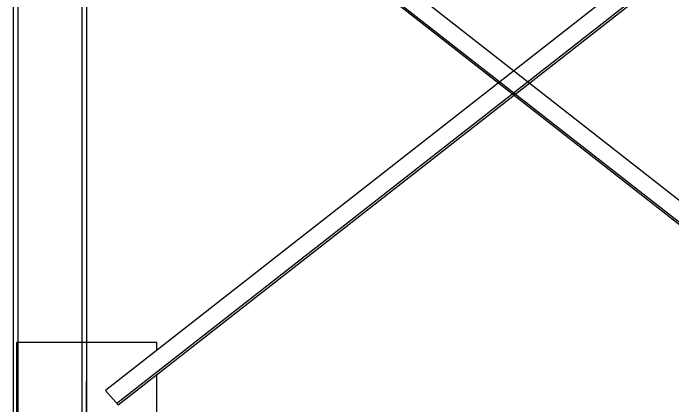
# Model space of a CAD drawing. Header units: millimetres. Extents: x -23396 to 106750, y 116 to 66281.
# Drawn here: x 53340 to 54555, y 39760 to 40484 of the extents above; entities that cross this region are included whole.
import ezdxf

# ---------------------------------------------------------------- set-up
doc = ezdxf.new("R2010")
doc.units = ezdxf.units.MM

msp = doc.modelspace()

# ---------------------------------------------------------------- linework, layer by layer
at = {"color": 0}
for p, q in [((53340.013, 38751.105), (53344.31, 52958.55)), ((53348.607, 38751.105), (53352.904, 52958.55)), ((53470.337, 52958.55), (53466.041, 38751.105)), ((53478.931, 52958.55), (53474.634, 38751.105)), ((53474.634, 39804.269), (53474.634, 38751.105))]:
    msp.add_line(p, q, dxfattribs=at)
at = {"linetype": 'Continuous'}
for p, q in [((53494.556, 40938.721), (54992.993, 39764.564)), ((55029.517, 40938.721), (53531.081, 39764.564)), ((53509.719, 39788.822), (53533.454, 39761.868))]:
    msp.add_line(p, q, dxfattribs=at)
for points in [[(54990.619, 39761.868), (53492.059, 40936.145), (53517.029, 40961.902), (55014.354, 39788.822)], [(53533.454, 39761.868), (55032.014, 40936.145), (55007.044, 40961.902), (53509.719, 39788.822)], [(53604.208, 39862.849), (53604.208, 39876.886), (53346.396, 39876.886), (53346.396, 39619.073), (53604.208, 39619.073), (53604.208, 39817.311)]]:
    msp.add_lwpolyline(points, dxfattribs=at)

doc.saveas('drawing.dxf')
